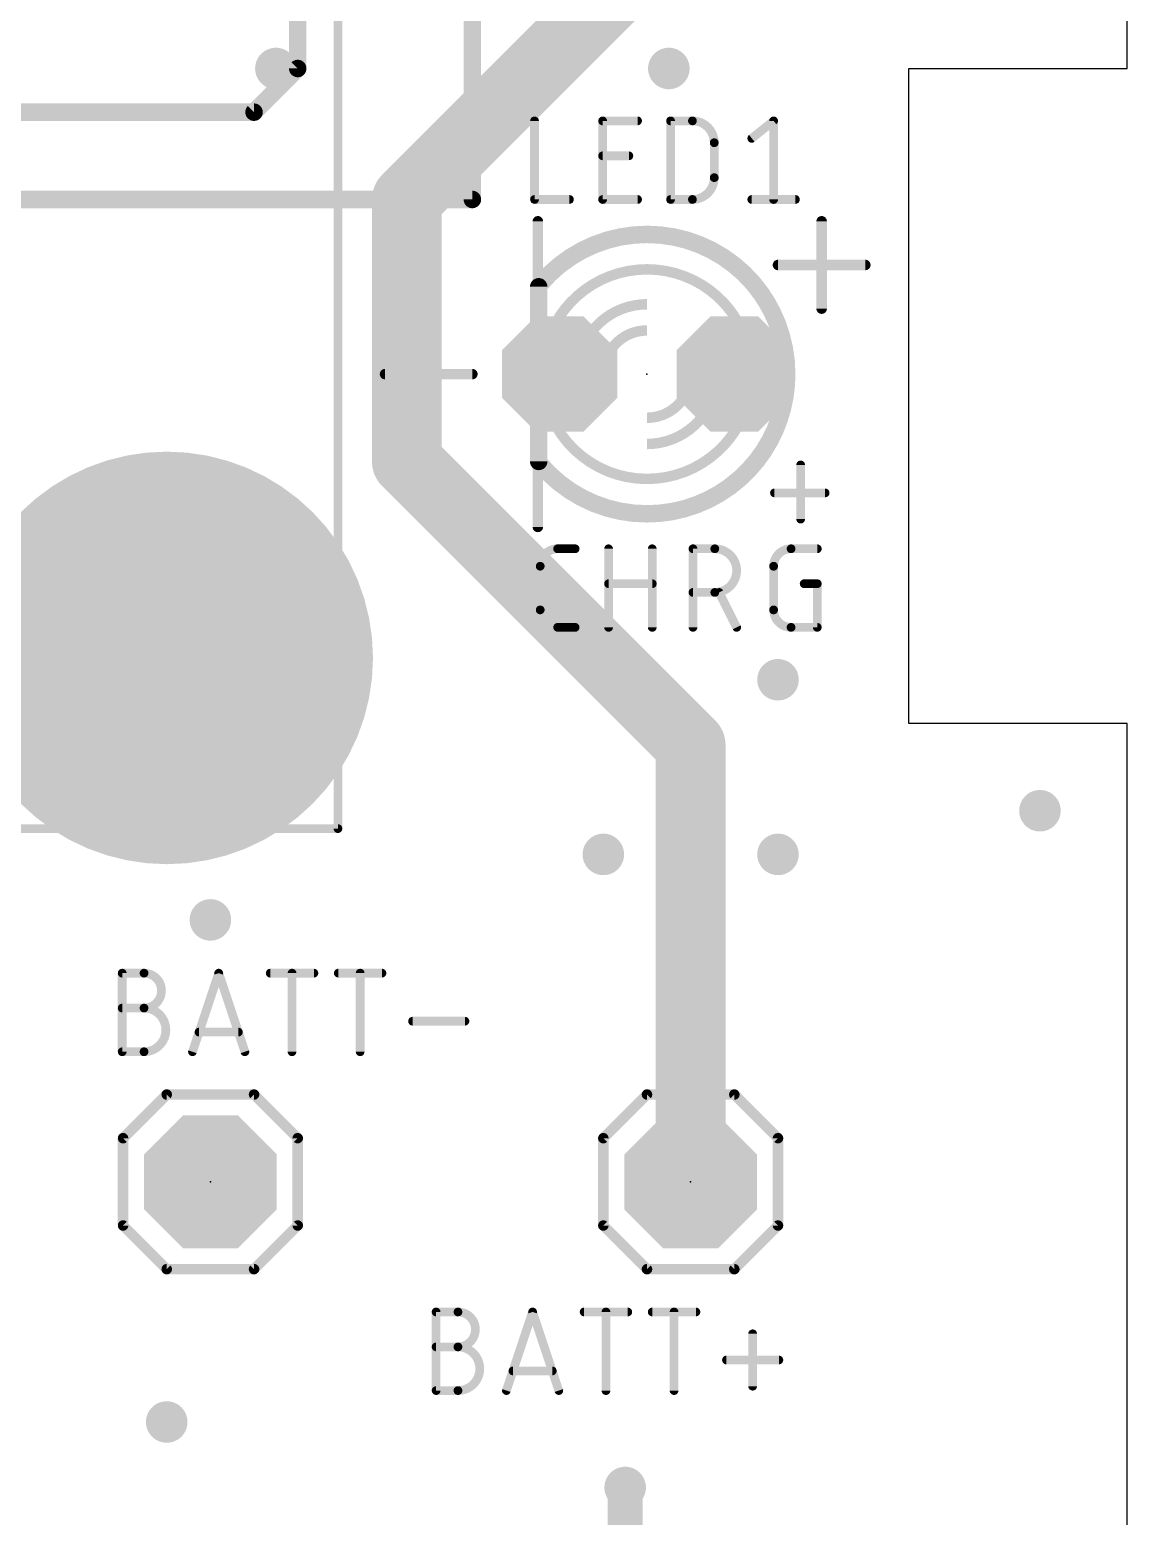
# Model space of a CAD drawing. Extents: x -1.91 to 1.91, y -2.61 to 1.61.
# Drawn here: x 0.572 to 1.2, y -0.504 to 0.347 of the extents above; entities that cross this region are included whole.
import ezdxf

# ---------------------------------------------------------------- set-up
doc = ezdxf.new("R2010")
doc.units = 0
for name, color, linetype in [('1', 22, 'CONTINUOUS'), ('17', 82, 'CONTINUOUS'), ('18', 82, 'CONTINUOUS'), ('20', 30, 'CONTINUOUS'), ('21', 253, 'CONTINUOUS'), ('23', 7, 'CONTINUOUS'), ('25', 253, 'CONTINUOUS'), ('51', 253, 'CONTINUOUS')]:
    doc.layers.add(name, color=color, linetype=linetype)

# ---------------------------------------------------------------- blocks, each defined once
blk = doc.blocks.new('RECT')
blk.add_solid([(-0.5, -0.5), (0.5, -0.5), (-0.5, 0.5), (0.5, 0.5)])
blk = doc.blocks.new('OCTAGONP')
at = {"const_width": 0.5}
blk.add_lwpolyline([(-0.25, -0.103553), (-0.25, 0.103553), (-0.103553, 0.25), (0.103553, 0.25), (0.25, 0.103553), (0.25, -0.103553), (0.103553, -0.25), (-0.103553, -0.25), (-0.25, -0.103553), (-0.25, 0.103553)], dxfattribs=at)
blk = doc.blocks.new('ROUNDV')
at = {"const_width": 0.5}
blk.add_lwpolyline([(0, -0.25, 1), (0, 0.25, 1), (0, -0.25)], format="xyb", dxfattribs=at)

msp = doc.modelspace()

# ---------------------------------------------------------------- linework, layer by layer
at = {"layer": '1'}
for points, const_width in [([(0.95, 0.4125), (0.7875, 0.25)], 0.04), ([(0.7875, 0.25), (0.7875, 0.1)], 0.04), ([(0.7875, 0.1), (0.95, -0.0625)], 0.04), ([(0.95, -0.0625), (0.95, -0.3125)], 0.04), ([(0.9125, -0.4875), (0.9125, -0.569783)], 0.02)]:
    msp.add_lwpolyline(points, dxfattribs=dict(at, const_width=const_width))
for points, const_width in [([(0.7975, 0.25, 1), (0.7775, 0.25)], 0.02), ([(0.780429, 0.257071, 1), (0.794571, 0.242929)], 0.02), ([(0.794571, 0.107071, 1), (0.780429, 0.092929)], 0.02), ([(0.7775, 0.1, 1), (0.7975, 0.1)], 0.02), ([(0.96, -0.0625, 1), (0.94, -0.0625)], 0.02), ([(0.942929, -0.069571, 1), (0.957071, -0.055429)], 0.02), ([(0.94, -0.3125, 1), (0.96, -0.3125)], 0.02), ([(0.9175, -0.4875, 1), (0.9075, -0.4875)], 0.01)]:
    msp.add_lwpolyline(points, format="xyb", dxfattribs=dict(at, const_width=const_width))
at = {"layer": '20'}
for p, q in [((1.2, 0.325), (1.2, 0.9)), ((1.075, -0.05), (1.075, 0.325)), ((1.075, 0.325), (1.2, 0.325)), ((1.2, -0.05), (1.075, -0.05)), ((1.2, -1.275), (1.2, -0.05))]:
    msp.add_line(p, q, dxfattribs=at)
at = {"layer": '20', "const_width": 0.005}
msp.add_lwpolyline([(0.649606, -0.070866, 1), (0.649606, 0.047244, 1), (0.649606, -0.070866)], format="xyb", dxfattribs=at)
at = {"layer": '21'}
for points, const_width in [([(0.748031, -0.110236), (0.748031, 1.110236)], 0.005), ([(0.725, 0.325), (0.725, 0.3875)], 0.01), ([(0.825, 0.25), (0.825, 0.375)], 0.01), ([(0.7, 0.3), (0.725, 0.325)], 0.01), ([(-0.275, 0.3), (0.7, 0.3)], 0.01), ([(-0.3375, 0.25), (0.825, 0.25)], 0.01), ([(0.8625, 0.0625), (0.8625, 0.2375)], 0.006), ([(1.025, 0.2375), (1.025, 0.1875)], 0.006), ([(1, 0.2125), (1.05, 0.2125)], 0.006), ([(0.825, 0.15), (0.775, 0.15)], 0.006), ([(1.013, 0.098), (1.013, 0.067)], 0.005), ([(1.027, 0.082), (0.998, 0.082)], 0.005), ([(0.873853, 0.05), (0.883853, 0.05)], 0.005), ([(0.903, 0.005), (0.903, 0.05)], 0.005), ([(0.928, 0.05), (0.928, 0.005)], 0.005), ([(0.951326, 0.005), (0.951326, 0.05)], 0.005), ([(0.951326, 0.05), (0.963826, 0.05)], 0.005), ([(1.0075, 0.05), (1.0225, 0.05)], 0.005), ([(0.863853, 0.015), (0.863853, 0.04)], 0.005), ([(0.9975, 0.015), (0.9975, 0.04)], 0.005), ([(0.903, 0.03), (0.928, 0.03)], 0.005), ([(0.963826, 0.025), (0.951326, 0.025)], 0.005), ([(0.976326, 0.005), (0.966326, 0.025)], 0.005), ([(1.015, 0.03), (1.0225, 0.03)], 0.005), ([(1.0225, 0.03), (1.0225, 0.005)], 0.005), ([(0.883853, 0.005), (0.873853, 0.005)], 0.005), ([(1.0225, 0.005), (1.0075, 0.005)], 0.005), ([(-1.023622, -0.110236), (0.748031, -0.110236)], 0.005), ([(0.65, -0.2625), (0.625, -0.2875)], 0.006), ([(0.65, -0.2625), (0.7, -0.2625)], 0.006), ([(0.7, -0.2625), (0.725, -0.2875)], 0.006), ([(0.9, -0.2875), (0.925, -0.2625)], 0.006), ([(0.925, -0.2625), (0.975, -0.2625)], 0.006), ([(1, -0.2875), (0.975, -0.2625)], 0.006), ([(0.625, -0.2875), (0.625, -0.3375)], 0.006), ([(0.725, -0.2875), (0.725, -0.3375)], 0.006), ([(0.9, -0.3375), (0.9, -0.2875)], 0.006), ([(1, -0.3375), (1, -0.2875)], 0.006), ([(0.625, -0.3375), (0.65, -0.3625)], 0.006), ([(0.725, -0.3375), (0.7, -0.3625)], 0.006), ([(0.925, -0.3625), (0.9, -0.3375)], 0.006), ([(0.975, -0.3625), (1, -0.3375)], 0.006), ([(0.7, -0.3625), (0.65, -0.3625)], 0.006), ([(0.975, -0.3625), (0.925, -0.3625)], 0.006)]:
    msp.add_lwpolyline(points, dxfattribs=dict(at, const_width=const_width))
for points, const_width in [([(0.7225, 0.325, 1), (0.7275, 0.325)], 0.005), ([(0.726768, 0.323232, 1), (0.723232, 0.326768)], 0.005), ([(0.698232, 0.301768, 1), (0.701768, 0.298232)], 0.005), ([(0.7, 0.2975, 1), (0.7, 0.3025)], 0.005), ([(0.8225, 0.25, 1), (0.8275, 0.25)], 0.005), ([(0.825, 0.2475, 1), (0.825, 0.2525)], 0.005), ([(0.864, 0.2375, 1), (0.861, 0.2375)], 0.003), ([(1.0265, 0.2375, 1), (1.0235, 0.2375)], 0.003), ([(0.925, 0.23, 0.22061), (0.863929, 0.201677)], 0.01), ([(0.994461, 0.189693, 0.269143), (0.925, 0.23)], 0.01), ([(0.925, 0.21, 0.231451), (0.877638, 0.186835)], 0.006), ([(0.972362, 0.186835, 0.231451), (0.925, 0.21)], 0.006), ([(1, 0.214, 1), (1, 0.211)], 0.003), ([(1.05, 0.211, 1), (1.05, 0.214)], 0.003), ([(1.0235, 0.1875, 1), (1.0265, 0.1875)], 0.003), ([(0.775, 0.1515, 1), (0.775, 0.1485)], 0.003), ([(0.825, 0.1485, 1), (0.825, 0.1515)], 0.003), ([(0.876177, 0.115126, 0.242209), (0.925, 0.09)], 0.006), ([(0.925, 0.07, 0.276981), (0.995587, 0.112354)], 0.01), ([(0.925, 0.09, 0.236068), (0.973, 0.114)], 0.006), ([(0.65, -0.071555, 1), (0.65, 0.046555, 1), (0.65, -0.071555)], 0.11811), ([(0.863543, 0.098783, 0.222579), (0.925, 0.07)], 0.01), ([(1.01425, 0.098, 1), (1.01175, 0.098)], 0.0025), ([(0.998, 0.08325, 1), (0.998, 0.08075)], 0.0025), ([(1.027, 0.08075, 1), (1.027, 0.08325)], 0.0025), ([(1.01175, 0.067, 1), (1.01425, 0.067)], 0.0025), ([(0.861, 0.0625, 1), (0.864, 0.0625)], 0.003), ([(0.873853, 0.05, 0.414214), (0.863853, 0.04)], 0.005), ([(0.873853, 0.05125, 1), (0.873853, 0.04875)], 0.0025), ([(0.873853, 0.04875, 1), (0.873853, 0.05125)], 0.0025), ([(0.883853, 0.04875, 1), (0.883853, 0.05125)], 0.0025), ([(0.90425, 0.05, 1), (0.90175, 0.05)], 0.0025), ([(0.92925, 0.05, 1), (0.92675, 0.05)], 0.0025), ([(0.952576, 0.05, 1), (0.950076, 0.05)], 0.0025), ([(0.951326, 0.05125, 1), (0.951326, 0.04875)], 0.0025), ([(0.963826, 0.025, 1), (0.963826, 0.05)], 0.005), ([(0.963826, 0.05125, 1), (0.963826, 0.04875)], 0.0025), ([(0.963826, 0.04875, 1), (0.963826, 0.05125)], 0.0025), ([(1.0075, 0.05, 0.414214), (0.9975, 0.04)], 0.005), ([(1.0075, 0.05125, 1), (1.0075, 0.04875)], 0.0025), ([(1.0075, 0.04875, 1), (1.0075, 0.05125)], 0.0025), ([(1.0225, 0.04875, 1), (1.0225, 0.05125)], 0.0025), ([(0.865103, 0.04, 1), (0.862603, 0.04)], 0.0025), ([(0.862603, 0.04, 1), (0.865103, 0.04)], 0.0025), ([(0.99875, 0.04, 1), (0.99625, 0.04)], 0.0025), ([(0.99625, 0.04, 1), (0.99875, 0.04)], 0.0025), ([(0.903, 0.03125, 1), (0.903, 0.02875)], 0.0025), ([(0.928, 0.02875, 1), (0.928, 0.03125)], 0.0025), ([(0.951326, 0.02625, 1), (0.951326, 0.02375)], 0.0025), ([(0.963826, 0.02625, 1), (0.963826, 0.02375)], 0.0025), ([(0.963826, 0.02375, 1), (0.963826, 0.02625)], 0.0025), ([(0.967444, 0.025559, 1), (0.965208, 0.024441)], 0.0025), ([(1.015, 0.03125, 1), (1.015, 0.02875)], 0.0025), ([(1.02375, 0.03, 1), (1.02125, 0.03)], 0.0025), ([(1.0225, 0.02875, 1), (1.0225, 0.03125)], 0.0025), ([(0.863853, 0.015, 0.414214), (0.873853, 0.005)], 0.005), ([(0.865103, 0.015, 1), (0.862603, 0.015)], 0.0025), ([(0.9975, 0.015, 0.414214), (1.0075, 0.005)], 0.005), ([(0.99875, 0.015, 1), (0.99625, 0.015)], 0.0025), ([(0.862603, 0.015, 1), (0.865103, 0.015)], 0.0025), ([(0.99625, 0.015, 1), (0.99875, 0.015)], 0.0025), ([(0.873853, 0.00625, 1), (0.873853, 0.00375)], 0.0025), ([(0.873853, 0.00375, 1), (0.873853, 0.00625)], 0.0025), ([(0.883853, 0.00375, 1), (0.883853, 0.00625)], 0.0025), ([(0.90175, 0.005, 1), (0.90425, 0.005)], 0.0025), ([(0.92675, 0.005, 1), (0.92925, 0.005)], 0.0025), ([(0.950076, 0.005, 1), (0.952576, 0.005)], 0.0025), ([(0.975208, 0.004441, 1), (0.977444, 0.005559)], 0.0025), ([(1.0075, 0.00625, 1), (1.0075, 0.00375)], 0.0025), ([(1.0075, 0.00375, 1), (1.0075, 0.00625)], 0.0025), ([(1.02125, 0.005, 1), (1.02375, 0.005)], 0.0025), ([(1.0225, 0.00375, 1), (1.0225, 0.00625)], 0.0025), ([(0.746781, -0.110236, 1), (0.749281, -0.110236)], 0.0025), ([(0.748031, -0.111486, 1), (0.748031, -0.108986)], 0.0025), ([(0.65, -0.261, 1), (0.65, -0.264)], 0.003), ([(0.651061, -0.263561, 1), (0.648939, -0.261439)], 0.003), ([(0.701061, -0.261439, 1), (0.698939, -0.263561)], 0.003), ([(0.7, -0.264, 1), (0.7, -0.261)], 0.003), ([(0.925, -0.261, 1), (0.925, -0.264)], 0.003), ([(0.926061, -0.263561, 1), (0.923939, -0.261439)], 0.003), ([(0.976061, -0.261439, 1), (0.973939, -0.263561)], 0.003), ([(0.975, -0.264, 1), (0.975, -0.261)], 0.003), ([(0.6265, -0.2875, 1), (0.6235, -0.2875)], 0.003), ([(0.623939, -0.286439, 1), (0.626061, -0.288561)], 0.003), ([(0.7265, -0.2875, 1), (0.7235, -0.2875)], 0.003), ([(0.723939, -0.288561, 1), (0.726061, -0.286439)], 0.003), ([(0.9015, -0.2875, 1), (0.8985, -0.2875)], 0.003), ([(0.898939, -0.286439, 1), (0.901061, -0.288561)], 0.003), ([(1.0015, -0.2875, 1), (0.9985, -0.2875)], 0.003), ([(0.998939, -0.288561, 1), (1.001061, -0.286439)], 0.003), ([(0.626061, -0.336439, 1), (0.623939, -0.338561)], 0.003), ([(0.6235, -0.3375, 1), (0.6265, -0.3375)], 0.003), ([(0.7235, -0.3375, 1), (0.7265, -0.3375)], 0.003), ([(0.726061, -0.338561, 1), (0.723939, -0.336439)], 0.003), ([(0.901061, -0.336439, 1), (0.898939, -0.338561)], 0.003), ([(0.8985, -0.3375, 1), (0.9015, -0.3375)], 0.003), ([(0.9985, -0.3375, 1), (1.0015, -0.3375)], 0.003), ([(1.001061, -0.338561, 1), (0.998939, -0.336439)], 0.003), ([(0.65, -0.361, 1), (0.65, -0.364)], 0.003), ([(0.648939, -0.363561, 1), (0.651061, -0.361439)], 0.003), ([(0.698939, -0.361439, 1), (0.701061, -0.363561)], 0.003), ([(0.7, -0.364, 1), (0.7, -0.361)], 0.003), ([(0.925, -0.361, 1), (0.925, -0.364)], 0.003), ([(0.923939, -0.363561, 1), (0.926061, -0.361439)], 0.003), ([(0.973939, -0.361439, 1), (0.976061, -0.363561)], 0.003), ([(0.975, -0.364, 1), (0.975, -0.361)], 0.003)]:
    msp.add_lwpolyline(points, format="xyb", dxfattribs=dict(at, const_width=const_width))
at = {"layer": '23'}
for p in [(0.925, 0.15), (0.675, -0.3125), (0.95, -0.3125)]:
    msp.add_point(p, dxfattribs=at)
at = {"layer": '25', "const_width": 0.005}
for points in [[(0.8606, 0.295), (0.8606, 0.25)], [(0.8996, 0.25), (0.8996, 0.295)], [(0.8996, 0.295), (0.9196, 0.295)], [(0.9385, 0.25), (0.9385, 0.295)], [(0.9385, 0.295), (0.951, 0.295)], [(0.985, 0.285), (0.9975, 0.295)], [(0.9975, 0.295), (0.9975, 0.25)], [(0.9635, 0.2825), (0.9635, 0.2625)], [(0.8996, 0.275), (0.9146, 0.275)], [(0.8606, 0.25), (0.8806, 0.25)], [(0.9196, 0.25), (0.8996, 0.25)], [(0.951, 0.25), (0.9385, 0.25)], [(0.985, 0.25), (1.01, 0.25)], [(0.6245, -0.238), (0.6245, -0.193)], [(0.6245, -0.193), (0.637, -0.193)], [(0.66475, -0.238), (0.67975, -0.193)], [(0.67975, -0.193), (0.69475, -0.238)], [(0.70925, -0.193), (0.73425, -0.193)], [(0.72175, -0.238), (0.72175, -0.193)], [(0.74825, -0.193), (0.77325, -0.193)], [(0.76075, -0.238), (0.76075, -0.193)], [(0.6245, -0.213), (0.637, -0.213)], [(0.79075, -0.2205), (0.82075, -0.2205)], [(0.691, -0.22675), (0.6685, -0.22675)], [(0.637, -0.238), (0.6245, -0.238)], [(0.80425, -0.432), (0.80425, -0.387)], [(0.80425, -0.387), (0.81675, -0.387)], [(0.8445, -0.432), (0.8595, -0.387)], [(0.8595, -0.387), (0.8745, -0.432)], [(0.889, -0.387), (0.914, -0.387)], [(0.9015, -0.432), (0.9015, -0.387)], [(0.928, -0.387), (0.953, -0.387)], [(0.9405, -0.432), (0.9405, -0.387)], [(0.9855, -0.4295), (0.9855, -0.3995)], [(0.80425, -0.407), (0.81675, -0.407)], [(0.9705, -0.4145), (1.0005, -0.4145)], [(0.87075, -0.42075), (0.84825, -0.42075)], [(0.81675, -0.432), (0.80425, -0.432)]]:
    msp.add_lwpolyline(points, dxfattribs=at)
at = {"layer": '25'}
for points, const_width in [([(0.86185, 0.295, 1), (0.85935, 0.295)], 0.0025), ([(0.90085, 0.295, 1), (0.89835, 0.295)], 0.0025), ([(0.8996, 0.29625, 1), (0.8996, 0.29375)], 0.0025), ([(0.9196, 0.29375, 1), (0.9196, 0.29625)], 0.0025), ([(0.93975, 0.295, 1), (0.93725, 0.295)], 0.0025), ([(0.9385, 0.29625, 1), (0.9385, 0.29375)], 0.0025), ([(0.9635, 0.2825, 0.414214), (0.951, 0.295)], 0.005), ([(0.951, 0.29625, 1), (0.951, 0.29375)], 0.0025), ([(0.951, 0.29375, 1), (0.951, 0.29625)], 0.0025), ([(0.99875, 0.295, 1), (0.99625, 0.295)], 0.0025), ([(0.998281, 0.294024, 1), (0.996719, 0.295976)], 0.0025), ([(0.96475, 0.2825, 1), (0.96225, 0.2825)], 0.0025), ([(0.96225, 0.2825, 1), (0.96475, 0.2825)], 0.0025), ([(0.984219, 0.285976, 1), (0.985781, 0.284024)], 0.0025), ([(0.8996, 0.27625, 1), (0.8996, 0.27375)], 0.0025), ([(0.9146, 0.27375, 1), (0.9146, 0.27625)], 0.0025), ([(0.951, 0.25, 0.414214), (0.9635, 0.2625)], 0.005), ([(0.96475, 0.2625, 1), (0.96225, 0.2625)], 0.0025), ([(0.96225, 0.2625, 1), (0.96475, 0.2625)], 0.0025), ([(0.8606, 0.25125, 1), (0.8606, 0.24875)], 0.0025), ([(0.85935, 0.25, 1), (0.86185, 0.25)], 0.0025), ([(0.8806, 0.24875, 1), (0.8806, 0.25125)], 0.0025), ([(0.8996, 0.25125, 1), (0.8996, 0.24875)], 0.0025), ([(0.89835, 0.25, 1), (0.90085, 0.25)], 0.0025), ([(0.9196, 0.24875, 1), (0.9196, 0.25125)], 0.0025), ([(0.9385, 0.25125, 1), (0.9385, 0.24875)], 0.0025), ([(0.93725, 0.25, 1), (0.93975, 0.25)], 0.0025), ([(0.951, 0.25125, 1), (0.951, 0.24875)], 0.0025), ([(0.951, 0.24875, 1), (0.951, 0.25125)], 0.0025), ([(0.985, 0.25125, 1), (0.985, 0.24875)], 0.0025), ([(0.99625, 0.25, 1), (0.99875, 0.25)], 0.0025), ([(1.01, 0.24875, 1), (1.01, 0.25125)], 0.0025), ([(0.62575, -0.193, 1), (0.62325, -0.193)], 0.0025), ([(0.6245, -0.19175, 1), (0.6245, -0.19425)], 0.0025), ([(0.637, -0.213, 1), (0.637, -0.193)], 0.005), ([(0.637, -0.19175, 1), (0.637, -0.19425)], 0.0025), ([(0.637, -0.19425, 1), (0.637, -0.19175)], 0.0025), ([(0.680936, -0.192605, 1), (0.678564, -0.193395)], 0.0025), ([(0.680936, -0.193395, 1), (0.678564, -0.192605)], 0.0025), ([(0.70925, -0.19175, 1), (0.70925, -0.19425)], 0.0025), ([(0.723, -0.193, 1), (0.7205, -0.193)], 0.0025), ([(0.73425, -0.19425, 1), (0.73425, -0.19175)], 0.0025), ([(0.74825, -0.19175, 1), (0.74825, -0.19425)], 0.0025), ([(0.762, -0.193, 1), (0.7595, -0.193)], 0.0025), ([(0.77325, -0.19425, 1), (0.77325, -0.19175)], 0.0025), ([(0.6245, -0.21175, 1), (0.6245, -0.21425)], 0.0025), ([(0.637, -0.238, 1), (0.637, -0.213)], 0.005), ([(0.637, -0.21175, 1), (0.637, -0.21425)], 0.0025), ([(0.637, -0.21175, 1), (0.637, -0.21425)], 0.0025), ([(0.637, -0.21425, 1), (0.637, -0.21175)], 0.0025), ([(0.79075, -0.21925, 1), (0.79075, -0.22175)], 0.0025), ([(0.82075, -0.22175, 1), (0.82075, -0.21925)], 0.0025), ([(0.6685, -0.2255, 1), (0.6685, -0.228)], 0.0025), ([(0.691, -0.228, 1), (0.691, -0.2255)], 0.0025), ([(0.6245, -0.23675, 1), (0.6245, -0.23925)], 0.0025), ([(0.62325, -0.238, 1), (0.62575, -0.238)], 0.0025), ([(0.637, -0.23675, 1), (0.637, -0.23925)], 0.0025), ([(0.637, -0.23925, 1), (0.637, -0.23675)], 0.0025), ([(0.663564, -0.237605, 1), (0.665936, -0.238395)], 0.0025), ([(0.693564, -0.238395, 1), (0.695936, -0.237605)], 0.0025), ([(0.7205, -0.238, 1), (0.723, -0.238)], 0.0025), ([(0.7595, -0.238, 1), (0.762, -0.238)], 0.0025), ([(0.8055, -0.387, 1), (0.803, -0.387)], 0.0025), ([(0.80425, -0.38575, 1), (0.80425, -0.38825)], 0.0025), ([(0.81675, -0.407, 1), (0.81675, -0.387)], 0.005), ([(0.81675, -0.38575, 1), (0.81675, -0.38825)], 0.0025), ([(0.81675, -0.38825, 1), (0.81675, -0.38575)], 0.0025), ([(0.860686, -0.386605, 1), (0.858314, -0.387395)], 0.0025), ([(0.860686, -0.387395, 1), (0.858314, -0.386605)], 0.0025), ([(0.889, -0.38575, 1), (0.889, -0.38825)], 0.0025), ([(0.90275, -0.387, 1), (0.90025, -0.387)], 0.0025), ([(0.914, -0.38825, 1), (0.914, -0.38575)], 0.0025), ([(0.928, -0.38575, 1), (0.928, -0.38825)], 0.0025), ([(0.94175, -0.387, 1), (0.93925, -0.387)], 0.0025), ([(0.953, -0.38825, 1), (0.953, -0.38575)], 0.0025), ([(0.98675, -0.3995, 1), (0.98425, -0.3995)], 0.0025), ([(0.80425, -0.40575, 1), (0.80425, -0.40825)], 0.0025), ([(0.81675, -0.432, 1), (0.81675, -0.407)], 0.005), ([(0.81675, -0.40575, 1), (0.81675, -0.40825)], 0.0025), ([(0.81675, -0.40575, 1), (0.81675, -0.40825)], 0.0025), ([(0.81675, -0.40825, 1), (0.81675, -0.40575)], 0.0025), ([(0.9705, -0.41325, 1), (0.9705, -0.41575)], 0.0025), ([(1.0005, -0.41575, 1), (1.0005, -0.41325)], 0.0025), ([(0.84825, -0.4195, 1), (0.84825, -0.422)], 0.0025), ([(0.87075, -0.422, 1), (0.87075, -0.4195)], 0.0025), ([(0.80425, -0.43075, 1), (0.80425, -0.43325)], 0.0025), ([(0.803, -0.432, 1), (0.8055, -0.432)], 0.0025), ([(0.81675, -0.43075, 1), (0.81675, -0.43325)], 0.0025), ([(0.81675, -0.43325, 1), (0.81675, -0.43075)], 0.0025), ([(0.843314, -0.431605, 1), (0.845686, -0.432395)], 0.0025), ([(0.873314, -0.432395, 1), (0.875686, -0.431605)], 0.0025), ([(0.90025, -0.432, 1), (0.90275, -0.432)], 0.0025), ([(0.93925, -0.432, 1), (0.94175, -0.432)], 0.0025), ([(0.98425, -0.4295, 1), (0.98675, -0.4295)], 0.0025)]:
    msp.add_lwpolyline(points, format="xyb", dxfattribs=dict(at, const_width=const_width))
at = {"layer": '51', "const_width": 0.01}
msp.add_lwpolyline([(0.863, 0.2), (0.863, 0.1)], dxfattribs=at)
at = {"layer": '51'}
for points, const_width in [([(0.8655, 0.2, 1), (0.8605, 0.2)], 0.005), ([(1.005, 0.15, 0.138798), (0.993134, 0.191929)], 0.01), ([(0.878906, 0.188409, 0.175444), (0.865, 0.15)], 0.006), ([(0.925, 0.19, 0.414214), (0.885, 0.15)], 0.006), ([(0.985, 0.15, 0.183684), (0.969846, 0.189862)], 0.006), ([(0.925, 0.175, 0.414214), (0.9, 0.15)], 0.006), ([(0.995437, 0.112071, 0.124121), (1.005, 0.15)], 0.01), ([(0.865, 0.15, 0.179033), (0.879445, 0.110953)], 0.006), ([(0.925, 0.125, 0.414214), (0.95, 0.15)], 0.006), ([(0.925, 0.11, 0.414214), (0.965, 0.15)], 0.006), ([(0.971094, 0.111591, 0.175444), (0.985, 0.15)], 0.006), ([(0.8605, 0.1, 1), (0.8655, 0.1)], 0.005)]:
    msp.add_lwpolyline(points, format="xyb", dxfattribs=dict(at, const_width=const_width))

# ---------------------------------------------------------------- block references
at = {"layer": '17', "rotation": 180}
for p, xscale, yscale in [((0.875, 0.15), 0.066, 0.066), ((0.975, 0.15), 0.066, 0.066), ((0.95, -0.3125), 0.076, 0.076)]:
    msp.add_blockref('OCTAGONP', p, dxfattribs=dict(at, xscale=xscale, yscale=yscale))
at = {"layer": '17', "xscale": 0.076, "yscale": 0.076}
msp.add_blockref('OCTAGONP', (0.675, -0.3125), dxfattribs=at)
at = {"layer": '18', "xscale": 0.02378, "yscale": 0.02378}
for p in [(0.7125, 0.325), (0.9375, 0.325), (1, -0.025), (1.15, -0.1), (0.9, -0.125), (1, -0.125), (0.675, -0.1625), (0.65, -0.45), (0.9125, -0.4875)]:
    msp.add_blockref('ROUNDV', p, dxfattribs=at)
at = {"layer": '51', "xscale": 0.02, "yscale": 0.02}
msp.add_blockref('RECT', (0.675, -0.3125), dxfattribs=at)
at = {"layer": '51', "xscale": 0.02, "yscale": 0.02, "rotation": 180}
msp.add_blockref('RECT', (0.95, -0.3125), dxfattribs=at)

doc.saveas('drawing.dxf')
